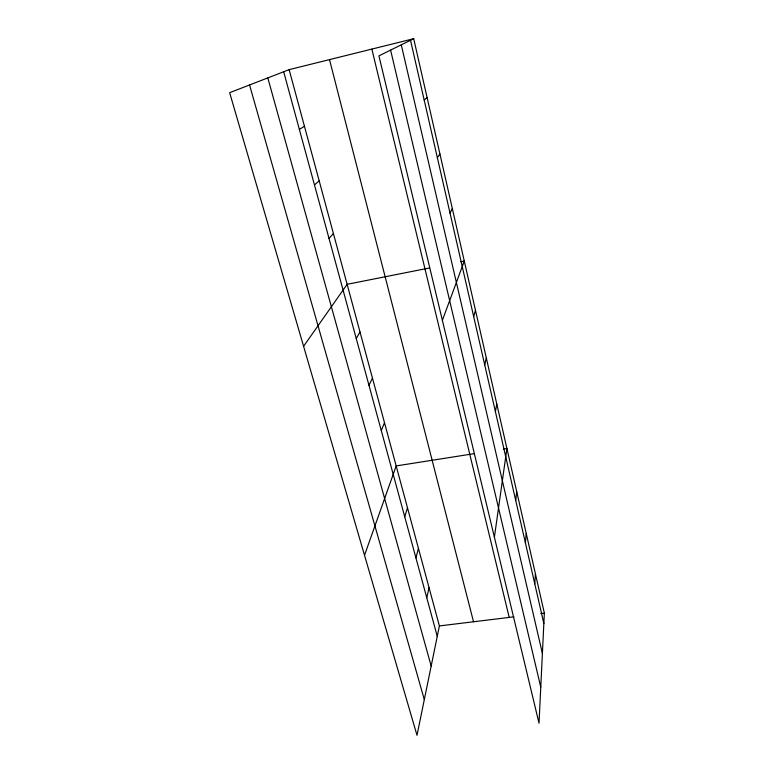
<?xml version="1.0" encoding="UTF-8"?>
<svg xmlns="http://www.w3.org/2000/svg" width="774" height="774" viewBox="0 0 774 774"><rect width="100%" height="100%" fill="white"/><g stroke="black" fill="none" stroke-linecap="round" stroke-linejoin="round"><path stroke-width="1.16" d="M544.354 613.134L539.023 723.206L378.921 55.873L413.703 38.7L544.354 613.134L540.842 613.559M534.766 583.848L535.424 573.882M525.401 542.855L526.214 533.402M515.726 500.536L516.713 491.625M494.393 537.185L506.912 448.494L503.429 449.046M495.408 411.642L496.782 403.951M289.147 69.641L439.39 625.934L417.002 735.3L229.646 92.677L289.147 69.641L413.703 38.7M484.727 364.931L486.304 357.917M426.755 597.702L429.077 587.747M415.919 557.861L418.453 548.379M473.688 316.595L475.478 310.306M404.734 516.761L407.492 507.802M364.515 555.268L396.182 465.929L474.433 453.612M442.37 320.359L464.284 261.061L460.811 261.747M381.282 430.547L384.514 422.72M368.966 385.288L372.458 378.089M450.033 213.131L452.326 208.496M356.243 338.499L360.007 331.988M437.358 157.683L439.932 153.997M303.592 346.297L347.129 284.319L429.589 267.949M329.027 238.46L333.41 233.506M424.2 100.107L427.064 97.437M314.467 184.938L319.188 180.845M299.364 129.403L304.443 126.268M439.39 625.934L513.888 616.849M249.557 84.966L424.307 699.59M267.814 77.903L431.176 666.075M283.681 71.759L437.262 636.334M329.511 59.608L473.524 621.774M371.859 49.091L509.205 617.42M390.599 50.107L540.765 687.186M401.28 44.834L542.4 653.449M410.52 40.267L543.851 623.563"/></g></svg>
